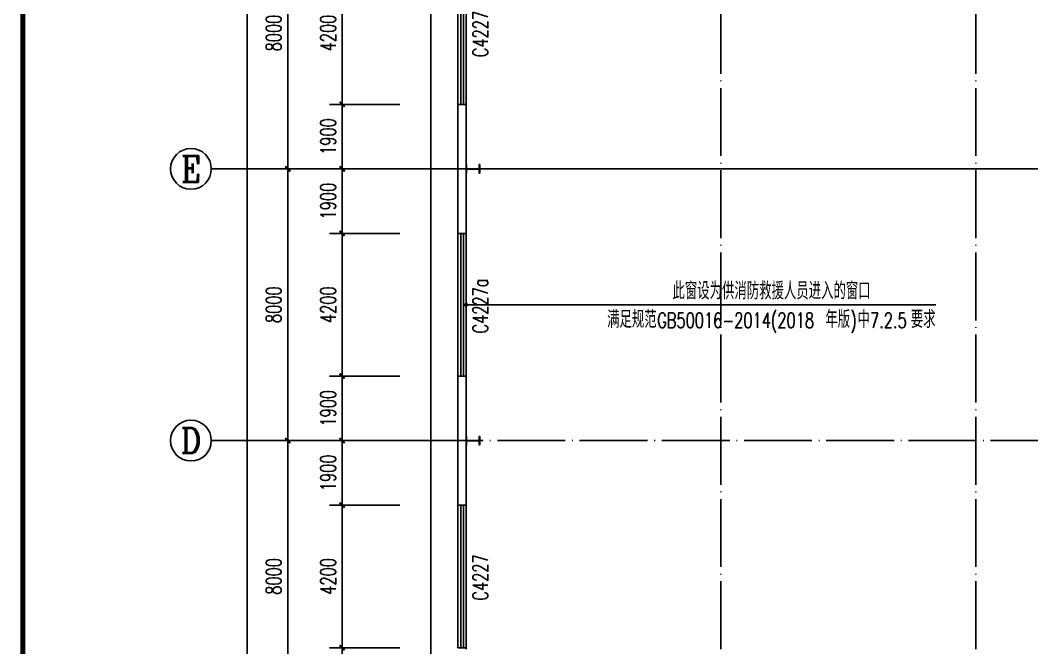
# Model space of a CAD drawing. Extents: x 14586673 to 15379323, y -344170 to -118775.
# Drawn here: x 14678498 to 14708273, y -286320 to -267843 of the extents above; entities that cross this region are included whole.
import ezdxf
from ezdxf.enums import TextEntityAlignment as Align

# ---------------------------------------------------------------- set-up
doc = ezdxf.new("R2010")
doc.units = 0
doc.header["$LTSCALE"] = 1000
doc.header["$MEASUREMENT"] = 0
doc.linetypes.add('DASH', pattern=[0.35, 0.25, -0.1])
doc.linetypes.add('DOTE', pattern=[2.42, 2, -0.2, 0.02, -0.2])
for name, color, linetype in [('AXIS', 3, 'Continuous'), ('AXIS_TEXT', 7, 'Continuous'), ('COLUMN', 2, 'Continuous'), ('DIM_LEAD', 3, 'Continuous'), ('DOTE', 1, 'DOTE'), ('PUB_DIM', 3, 'Continuous'), ('PUB_TEXT', 7, 'Continuous'), ('TK', 4, 'Continuous'), ('WALL-PARAPET', 6, 'Continuous'), ('WINDOW', 4, 'Continuous'), ('WINDOW_TEXT', 7, 'Continuous')]:
    doc.layers.add(name, color=color, linetype=linetype)
doc.styles.add('_TCH_AXIS', font='COMPLEX', dxfattribs={"bigfont": 'GBCBIG'})
doc.styles.add('_TCH_DIM', font='SIMPLEX', dxfattribs={"bigfont": 'GBCBIG'})
doc.styles.add('_TCH_DIM_T3', font='SIMPLEX', dxfattribs={"width": 0.705882, "bigfont": 'GBCBIG'})
doc.styles.add('_TCH_WINDOW', font='SIMPLEX', dxfattribs={"height": 3.5, "bigfont": 'GBCBIG'})
doc.styles.add('COMPLEX', font='COMPLEX')
doc.dimstyles.new('_TCH_ARCH&&150', dxfattribs={"dimtxt": 446.25, "dimasz": 150, "dimexe": 375, "dimexo": 450, "dimgap": 189.375, "dimtad": 1, "dimdec": 0, "dimzin": 0, "dimdsep": 46, "dimtxsty": '_TCH_DIM_T3', "dimblk": 'ARCHTICK', "dimcen": 0.09, "dimclrt": 7, "dimazin": 2, "dimtfac": 1, "dimtdec": 0, "dimtix": 1, "dimtmove": 2, "dimatfit": 3, "dimfxl": 0, "dimtolj": 1, "dimtzin": 0, "dimarcsym": 0})

# ---------------------------------------------------------------- blocks, each defined once
blk = doc.blocks.new('A$C797E1D2B')
at = {"layer": 'COLUMN'}
h = blk.add_hatch(color=256, dxfattribs=at)
h.paths.add_polyline_path([(125, 400), (250, 400), (250, 388), (130, 388), (130, 200), (125, 200)])
h.paths.add_polyline_path([(0, 400), (125, 400), (125, 200), (120, 200), (120, 388), (0, 388)])
h.paths.add_polyline_path([(0, 12), (120, 12), (120, 200), (125, 200), (125, 0), (0, 0)])
h.paths.add_polyline_path([(125, 200), (130, 200), (130, 12), (250, 12), (250, 0), (125, 0)])
blk.add_lwpolyline([(250, 0), (250, 12), (130, 12), (130, 388), (250, 388), (250, 400), (0, 400), (0, 388), (120, 388), (120, 12), (0, 12), (0, 0)], close=True, dxfattribs=at)
blk = doc.blocks.new('GeYuanFrame_34052851', base_point=(20.09, 4.53))
at = {"layer": 'TK', "const_width": 1}
blk.add_lwpolyline([(45.09, 588.53), (1061.09, 588.53), (1061.09, 14.53), (45.09, 14.53)], close=True, dxfattribs=at)
blk = doc.blocks.new('_AXISO')
blk.add_circle((0, 0), 0.5)
at = {"layer": 'AXIS_TEXT', "style": 'COMPLEX', "width": 1.041667}
blk.add_attdef('A', text='', height=0.56, dxfattribs=at).set_placement((-0.25, -0.28), (0.25, -0.28), align=Align.FIT)
blk = doc.blocks.new('_ArchTick')
at = {"color": 0, "linetype": 'ByBlock', "const_width": 0.4}
blk.add_lwpolyline([(-0.5, -0.5), (0.5, 0.5)], dxfattribs=at)
blk = doc.blocks.new('*D45')
at = {"layer": 'AXIS', "color": 0, "lineweight": -2}
for p, q in [((14689673, -207980), (14684798, -207980)), ((14685173, -304460), (14685173, -207980)), ((14689673, -304460), (14684798, -304460))]:
    blk.add_line(p, q, dxfattribs=at)
at = {"layer": 'Defpoints', "color": 0}
for p in [(14685173, -207980), (14690123, -207980), (14690123, -304460)]:
    blk.add_point(p, dxfattribs=at)
at = {"layer": 'AXIS', "color": 0, "lineweight": -2, "xscale": 150, "yscale": 150, "zscale": 150}
for p, rotation in [((14685173, -207980), 90), ((14685173, -304460), 270)]:
    blk.add_blockref('_ArchTick', p, dxfattribs=dict(at, rotation=rotation))
at = {"layer": 'AXIS', "color": 7, "insert": (14684760, -256220), "char_height": 446.2, "attachment_point": 5, "rotation": 90, "style": '_TCH_DIM_T3'}
blk.add_mtext('\\A1;96480', dxfattribs=at)
blk = doc.blocks.new('*D49')
at = {"layer": 'AXIS', "color": 0, "lineweight": -2}
for p, q in [((14689673, -280220), (14685998, -280220)), ((14686373, -288220), (14686373, -280220)), ((14689673, -288220), (14685998, -288220))]:
    blk.add_line(p, q, dxfattribs=at)
at = {"layer": 'Defpoints', "color": 0}
for p in [(14686373, -280220), (14690123, -280220), (14690123, -288220)]:
    blk.add_point(p, dxfattribs=at)
at = {"layer": 'AXIS', "color": 0, "lineweight": -2, "xscale": 150, "yscale": 150, "zscale": 150}
for p, rotation in [((14686373, -280220), 90), ((14686373, -288220), 270)]:
    blk.add_blockref('_ArchTick', p, dxfattribs=dict(at, rotation=rotation))
at = {"layer": 'AXIS', "color": 7, "insert": (14685960, -284220), "char_height": 446.2, "attachment_point": 5, "rotation": 90, "style": '_TCH_DIM_T3'}
blk.add_mtext('\\A1;8000', dxfattribs=at)
blk = doc.blocks.new('*D50')
at = {"layer": 'AXIS', "color": 0, "lineweight": -2}
for p, q in [((14689673, -272220), (14685998, -272220)), ((14686373, -280220), (14686373, -272220)), ((14689673, -280220), (14685998, -280220))]:
    blk.add_line(p, q, dxfattribs=at)
at = {"layer": 'Defpoints', "color": 0}
for p in [(14686373, -272220), (14690123, -272220), (14690123, -280220)]:
    blk.add_point(p, dxfattribs=at)
at = {"layer": 'AXIS', "color": 0, "lineweight": -2, "xscale": 150, "yscale": 150, "zscale": 150}
for p, rotation in [((14686373, -272220), 90), ((14686373, -280220), 270)]:
    blk.add_blockref('_ArchTick', p, dxfattribs=dict(at, rotation=rotation))
at = {"layer": 'AXIS', "color": 7, "insert": (14685960, -276220), "char_height": 446.2, "attachment_point": 5, "rotation": 90, "style": '_TCH_DIM_T3'}
blk.add_mtext('\\A1;8000', dxfattribs=at)
blk = doc.blocks.new('*D51')
at = {"layer": 'AXIS', "color": 0, "lineweight": -2}
for p, q in [((14689673, -264220), (14685998, -264220)), ((14686373, -272220), (14686373, -264220)), ((14689673, -272220), (14685998, -272220))]:
    blk.add_line(p, q, dxfattribs=at)
at = {"layer": 'Defpoints', "color": 0}
for p in [(14686373, -264220), (14690123, -264220), (14690123, -272220)]:
    blk.add_point(p, dxfattribs=at)
at = {"layer": 'AXIS', "color": 0, "lineweight": -2, "xscale": 150, "yscale": 150, "zscale": 150}
for p, rotation in [((14686373, -264220), 90), ((14686373, -272220), 270)]:
    blk.add_blockref('_ArchTick', p, dxfattribs=dict(at, rotation=rotation))
at = {"layer": 'AXIS', "color": 7, "insert": (14685960, -268220), "char_height": 446.2, "attachment_point": 5, "rotation": 90, "style": '_TCH_DIM_T3'}
blk.add_mtext('\\A1;8000', dxfattribs=at)
blk = doc.blocks.new('$TCHSYS$WIN2D')
for p, q in [((-0.5, 0.5), (0.5, 0.5)), ((-0.5, 0.5), (-0.5, -0.5)), ((0.5, 0.5), (0.5, -0.5)), ((0.5, 0.1667), (-0.5, 0.1667)), ((0.5, -0.1667), (-0.5, -0.1667)), ((-0.5, -0.5), (0.5, -0.5))]:
    blk.add_line(p, q)
blk = doc.blocks.new('*D287')
at = {"layer": 'Defpoints', "color": 0}
for p in [(14687973, -286320), (14690123, -286320), (14690123, -288220)]:
    blk.add_point(p, dxfattribs=at)
at = {"layer": 'PUB_DIM', "color": 0, "lineweight": -2}
for p, q in [((14689673, -286320), (14687598, -286320)), ((14687973, -288220), (14687973, -286320)), ((14689673, -288220), (14687598, -288220))]:
    blk.add_line(p, q, dxfattribs=at)
at = {"layer": 'PUB_DIM', "color": 0, "lineweight": -2, "xscale": 150, "yscale": 150, "zscale": 150}
for p, rotation in [((14687973, -286320), 90), ((14687973, -288220), 270)]:
    blk.add_blockref('_ArchTick', p, dxfattribs=dict(at, rotation=rotation))
at = {"layer": 'PUB_DIM', "color": 7, "insert": (14687560, -287270), "char_height": 446.2, "attachment_point": 5, "rotation": 90, "style": '_TCH_DIM_T3'}
blk.add_mtext('\\A1;1900', dxfattribs=at)
blk = doc.blocks.new('*D288')
at = {"layer": 'Defpoints', "color": 0}
for p in [(14687973, -282120), (14690123, -282120), (14690123, -286320)]:
    blk.add_point(p, dxfattribs=at)
at = {"layer": 'PUB_DIM', "color": 0, "lineweight": -2}
for p, q in [((14689673, -282120), (14687598, -282120)), ((14687973, -286320), (14687973, -282120)), ((14689673, -286320), (14687598, -286320))]:
    blk.add_line(p, q, dxfattribs=at)
at = {"layer": 'PUB_DIM', "color": 0, "lineweight": -2, "xscale": 150, "yscale": 150, "zscale": 150}
for p, rotation in [((14687973, -282120), 90), ((14687973, -286320), 270)]:
    blk.add_blockref('_ArchTick', p, dxfattribs=dict(at, rotation=rotation))
at = {"layer": 'PUB_DIM', "color": 7, "insert": (14687560, -284220), "char_height": 446.2, "attachment_point": 5, "rotation": 90, "style": '_TCH_DIM_T3'}
blk.add_mtext('\\A1;4200', dxfattribs=at)
blk = doc.blocks.new('*D289')
at = {"layer": 'Defpoints', "color": 0}
for p in [(14687973, -280220), (14690123, -280220), (14690123, -282120)]:
    blk.add_point(p, dxfattribs=at)
at = {"layer": 'PUB_DIM', "color": 0, "lineweight": -2}
for p, q in [((14689673, -280220), (14687598, -280220)), ((14687973, -282120), (14687973, -280220)), ((14689673, -282120), (14687598, -282120))]:
    blk.add_line(p, q, dxfattribs=at)
at = {"layer": 'PUB_DIM', "color": 0, "lineweight": -2, "xscale": 150, "yscale": 150, "zscale": 150}
for p, rotation in [((14687973, -280220), 90), ((14687973, -282120), 270)]:
    blk.add_blockref('_ArchTick', p, dxfattribs=dict(at, rotation=rotation))
at = {"layer": 'PUB_DIM', "color": 7, "insert": (14687560, -281170), "char_height": 446.2, "attachment_point": 5, "rotation": 90, "style": '_TCH_DIM_T3'}
blk.add_mtext('\\A1;1900', dxfattribs=at)
blk = doc.blocks.new('*D290')
at = {"layer": 'Defpoints', "color": 0}
for p in [(14687973, -278320), (14690123, -278320), (14690123, -280220)]:
    blk.add_point(p, dxfattribs=at)
at = {"layer": 'PUB_DIM', "color": 0, "lineweight": -2}
for p, q in [((14689673, -278320), (14687598, -278320)), ((14687973, -280220), (14687973, -278320)), ((14689673, -280220), (14687598, -280220))]:
    blk.add_line(p, q, dxfattribs=at)
at = {"layer": 'PUB_DIM', "color": 0, "lineweight": -2, "xscale": 150, "yscale": 150, "zscale": 150}
for p, rotation in [((14687973, -278320), 90), ((14687973, -280220), 270)]:
    blk.add_blockref('_ArchTick', p, dxfattribs=dict(at, rotation=rotation))
at = {"layer": 'PUB_DIM', "color": 7, "insert": (14687560, -279270), "char_height": 446.2, "attachment_point": 5, "rotation": 90, "style": '_TCH_DIM_T3'}
blk.add_mtext('\\A1;1900', dxfattribs=at)
blk = doc.blocks.new('*D291')
at = {"layer": 'Defpoints', "color": 0}
for p in [(14687973, -274120), (14690123, -274120), (14690123, -278320)]:
    blk.add_point(p, dxfattribs=at)
at = {"layer": 'PUB_DIM', "color": 0, "lineweight": -2}
for p, q in [((14689673, -274120), (14687598, -274120)), ((14687973, -278320), (14687973, -274120)), ((14689673, -278320), (14687598, -278320))]:
    blk.add_line(p, q, dxfattribs=at)
at = {"layer": 'PUB_DIM', "color": 0, "lineweight": -2, "xscale": 150, "yscale": 150, "zscale": 150}
for p, rotation in [((14687973, -274120), 90), ((14687973, -278320), 270)]:
    blk.add_blockref('_ArchTick', p, dxfattribs=dict(at, rotation=rotation))
at = {"layer": 'PUB_DIM', "color": 7, "insert": (14687560, -276220), "char_height": 446.2, "attachment_point": 5, "rotation": 90, "style": '_TCH_DIM_T3'}
blk.add_mtext('\\A1;4200', dxfattribs=at)
blk = doc.blocks.new('*D292')
at = {"layer": 'Defpoints', "color": 0}
for p in [(14687973, -272220), (14690123, -272220), (14690123, -274120)]:
    blk.add_point(p, dxfattribs=at)
at = {"layer": 'PUB_DIM', "color": 0, "lineweight": -2}
for p, q in [((14689673, -272220), (14687598, -272220)), ((14687973, -274120), (14687973, -272220)), ((14689673, -274120), (14687598, -274120))]:
    blk.add_line(p, q, dxfattribs=at)
at = {"layer": 'PUB_DIM', "color": 0, "lineweight": -2, "xscale": 150, "yscale": 150, "zscale": 150}
for p, rotation in [((14687973, -272220), 90), ((14687973, -274120), 270)]:
    blk.add_blockref('_ArchTick', p, dxfattribs=dict(at, rotation=rotation))
at = {"layer": 'PUB_DIM', "color": 7, "insert": (14687560, -273170), "char_height": 446.2, "attachment_point": 5, "rotation": 90, "style": '_TCH_DIM_T3'}
blk.add_mtext('\\A1;1900', dxfattribs=at)
blk = doc.blocks.new('*D293')
at = {"layer": 'Defpoints', "color": 0}
for p in [(14687973, -270320), (14690123, -270320), (14690123, -272220)]:
    blk.add_point(p, dxfattribs=at)
at = {"layer": 'PUB_DIM', "color": 0, "lineweight": -2}
for p, q in [((14689673, -270320), (14687598, -270320)), ((14687973, -272220), (14687973, -270320)), ((14689673, -272220), (14687598, -272220))]:
    blk.add_line(p, q, dxfattribs=at)
at = {"layer": 'PUB_DIM', "color": 0, "lineweight": -2, "xscale": 150, "yscale": 150, "zscale": 150}
for p, rotation in [((14687973, -270320), 90), ((14687973, -272220), 270)]:
    blk.add_blockref('_ArchTick', p, dxfattribs=dict(at, rotation=rotation))
at = {"layer": 'PUB_DIM', "color": 7, "insert": (14687560, -271270), "char_height": 446.2, "attachment_point": 5, "rotation": 90, "style": '_TCH_DIM_T3'}
blk.add_mtext('\\A1;1900', dxfattribs=at)
blk = doc.blocks.new('*D294')
at = {"layer": 'Defpoints', "color": 0}
for p in [(14687973, -266120), (14690123, -266120), (14690123, -270320)]:
    blk.add_point(p, dxfattribs=at)
at = {"layer": 'PUB_DIM', "color": 0, "lineweight": -2}
for p, q in [((14689673, -266120), (14687598, -266120)), ((14687973, -270320), (14687973, -266120)), ((14689673, -270320), (14687598, -270320))]:
    blk.add_line(p, q, dxfattribs=at)
at = {"layer": 'PUB_DIM', "color": 0, "lineweight": -2, "xscale": 150, "yscale": 150, "zscale": 150}
for p, rotation in [((14687973, -266120), 90), ((14687973, -270320), 270)]:
    blk.add_blockref('_ArchTick', p, dxfattribs=dict(at, rotation=rotation))
at = {"layer": 'PUB_DIM', "color": 7, "insert": (14687560, -268220), "char_height": 446.2, "attachment_point": 5, "rotation": 90, "style": '_TCH_DIM_T3'}
blk.add_mtext('\\A1;4200', dxfattribs=at)

msp = doc.modelspace()

# ---------------------------------------------------------------- linework, layer by layer
at = {"ltscale": 0.5}
msp.add_lwpolyline([(14690582.6, -288220.3), (14690582.6, -264220.3)], dxfattribs=at)
at = {"linetype": 'DASH', "ltscale": 5, "const_width": 50}
msp.add_lwpolyline([(14691622.6, -272220.3), (14751622.6, -272220.3)], dxfattribs=at)
at = {"layer": 'AXIS'}
for p, q in [((14690122.6, -272220.3), (14684122.6, -272220.3)), ((14690122.6, -280220.3), (14684122.6, -280220.3))]:
    msp.add_line(p, q, dxfattribs=at)
at = {"layer": 'DIM_LEAD'}
for p, q in [((14691622.6, -276220.3), (14695722.6, -276220.3)), ((14695722.6, -276220.3), (14705443.9, -276220.3))]:
    msp.add_line(p, q, dxfattribs=at)
at = {"layer": 'DIM_LEAD', "const_width": 60}
msp.add_lwpolyline([(14691592.6, -276220.3, 1), (14691652.6, -276220.3, 1)], format="xyb", close=True, dxfattribs=at)
at = {"layer": 'DOTE'}
for p, q in [((14691622.6, -305720.3), (14691622.6, -206720.3)), ((14699122.6, -305720.3), (14699122.6, -206720.3)), ((14706622.6, -305720.3), (14706622.6, -206720.3)), ((14690122.6, -272220.3), (14753122.6, -272220.3)), ((14690122.6, -280220.3), (14753122.6, -280220.3))]:
    msp.add_line(p, q, dxfattribs=at)
at = {"layer": 'WALL-PARAPET'}
for p, q in [((14691382.6, -270320.3), (14691382.6, -274120.3)), ((14691622.6, -270320.3), (14691382.6, -270320.3)), ((14691622.6, -274120.3), (14691622.6, -270320.3)), ((14691382.6, -274120.3), (14691622.6, -274120.3)), ((14691382.6, -278320.3), (14691382.6, -282120.3)), ((14691622.6, -278320.3), (14691382.6, -278320.3)), ((14691622.6, -282120.3), (14691622.6, -278320.3)), ((14691382.6, -282120.3), (14691622.6, -282120.3))]:
    msp.add_line(p, q, dxfattribs=at)

# ---------------------------------------------------------------- block references
at = {"xscale": 150, "yscale": 150, "zscale": 150, "rotation": 270}
msp.add_blockref('GeYuanFrame_34052851', (14677072.6, -181520.3), dxfattribs=at)
at = {"rotation": 270}
for p in [(14691622.6, -272095.3), (14691622.6, -280095.3)]:
    msp.add_blockref('A$C797E1D2B', p, dxfattribs=at)
at = {"layer": 'AXIS'}
ref = msp.add_blockref('_AXISO', (14683522.6, -272220.3), dxfattribs=dict(at, xscale=1200, yscale=1200, zscale=1200))
ref.add_attrib('A', 'E', dxfattribs={"layer": 'AXIS_TEXT', "ltscale": 0.5, "height": 763.6, "style": '_TCH_AXIS'}).set_placement((14683231.7, -272602.2), (14683813.5, -272602.2), align=Align.FIT)
ref = msp.add_blockref('_AXISO', (14683522.6, -280220.3), dxfattribs=dict(at, xscale=1200, yscale=1200, zscale=1200))
ref.add_attrib('A', 'D', dxfattribs={"layer": 'AXIS_TEXT', "ltscale": 0.5, "height": 746.2, "style": '_TCH_AXIS'}).set_placement((14683220.6, -280593.4), (14683824.6, -280593.4), align=Align.FIT)
at = {"layer": 'WINDOW'}
ref = msp.add_blockref('$TCHSYS$WIN2D', (14691502.6, -268220.3), dxfattribs=dict(at, xscale=-4200, yscale=-240, zscale=-4200, rotation=270))
ref.add_attrib('A', 'C4227', (14692265.5, -268932.8), dxfattribs={"layer": 'WINDOW_TEXT', "ltscale": 0.5, "height": 446.25, "rotation": 90, "style": '_TCH_WINDOW', "width": 0.705882})
ref = msp.add_blockref('$TCHSYS$WIN2D', (14691502.6, -276220.3), dxfattribs=dict(at, xscale=-4200, yscale=-240, zscale=-4200, rotation=270))
ref.add_attrib('A', 'C4227a', (14692265.5, -277067.8), dxfattribs={"layer": 'WINDOW_TEXT', "ltscale": 0.5, "height": 446.25, "rotation": 90, "style": '_TCH_WINDOW', "width": 0.705882})
ref = msp.add_blockref('$TCHSYS$WIN2D', (14691502.6, -284220.3), dxfattribs=dict(at, xscale=-4200, yscale=-240, zscale=-4200, rotation=270))
ref.add_attrib('A', 'C4227', (14692265.5, -284932.8), dxfattribs={"layer": 'WINDOW_TEXT', "ltscale": 0.5, "height": 446.25, "rotation": 90, "style": '_TCH_WINDOW', "width": 0.705882})

# ---------------------------------------------------------------- texts
at = {"layer": 'PUB_TEXT', "style": '_TCH_DIM'}
for s, height, p in [('此窗设为供消防救援人员进入的窗口', 506.383, (14697695.7, -276062.8)), ('满足规范', 506.38, (14695772.4, -276902.8)), ('年版', 506.38, (14702196.9, -276902.8)), ('中', 506.4, (14703144.1, -276902.8)), ('要求', 506.38, (14704712.7, -276902.8))]:
    msp.add_text(s, height=height, dxfattribs=at).set_placement(p)
at = {"layer": 'PUB_TEXT', "style": '_TCH_DIM', "width": 0.705882}
for s, height, p in [('GB50016-2014(2018', 446.25, (14697246.9, -276902.8)), (')', 446.2, (14702934.1, -276902.8)), ('7.2.5', 446.25, (14703512.7, -276902.8))]:
    msp.add_text(s, height=height, dxfattribs=at).set_placement(p)

# ---------------------------------------------------------------- dimensions: what is measured, and where the dimension line sits
at = {"layer": 'AXIS'}
for p1, p2, distance, text, picture, middle in [((14690122.6, -304460.3), (14690122.6, -207980.3), 4950, '96480', '*D45', (14684760.1, -256220.3)), ((14690122.6, -272220.3), (14690122.6, -264220.3), 3750, '8000', '*D51', (14685960.1, -268220.3)), ((14690122.6, -280220.3), (14690122.6, -272220.3), 3750, '8000', '*D50', (14685960.1, -276220.3)), ((14690122.6, -288220.3), (14690122.6, -280220.3), 3750, '8000', '*D49', (14685960.1, -284220.3))]:
    dim = msp.add_aligned_dim(p1=p1, p2=p2, distance=distance, text=text, dimstyle='_TCH_ARCH&&150', dxfattribs=at)
    dim.commit()
    dim.dimension.update_dxf_attribs({"geometry": picture, "text_midpoint": middle})
at = {"layer": 'PUB_DIM'}
for p1, p2, text, picture, middle in [((14690122.6, -270320.3), (14690122.6, -266120.3), '4200', '*D294', (14687560.1, -268220.3)), ((14690122.6, -272220.3), (14690122.6, -270320.3), '1900', '*D293', (14687560.1, -271270.3)), ((14690122.6, -274120.3), (14690122.6, -272220.3), '1900', '*D292', (14687560.1, -273170.3)), ((14690122.6, -278320.3), (14690122.6, -274120.3), '4200', '*D291', (14687560.1, -276220.3)), ((14690122.6, -280220.3), (14690122.6, -278320.3), '1900', '*D290', (14687560.1, -279270.3)), ((14690122.6, -282120.3), (14690122.6, -280220.3), '1900', '*D289', (14687560.1, -281170.3)), ((14690122.6, -286320.3), (14690122.6, -282120.3), '4200', '*D288', (14687560.1, -284220.3)), ((14690122.6, -288220.3), (14690122.6, -286320.3), '1900', '*D287', (14687560.1, -287270.3))]:
    dim = msp.add_aligned_dim(p1=p1, p2=p2, distance=2150, text=text, dimstyle='_TCH_ARCH&&150', dxfattribs=at)
    dim.commit()
    dim.dimension.update_dxf_attribs({"geometry": picture, "text_midpoint": middle})

doc.saveas('drawing.dxf')
